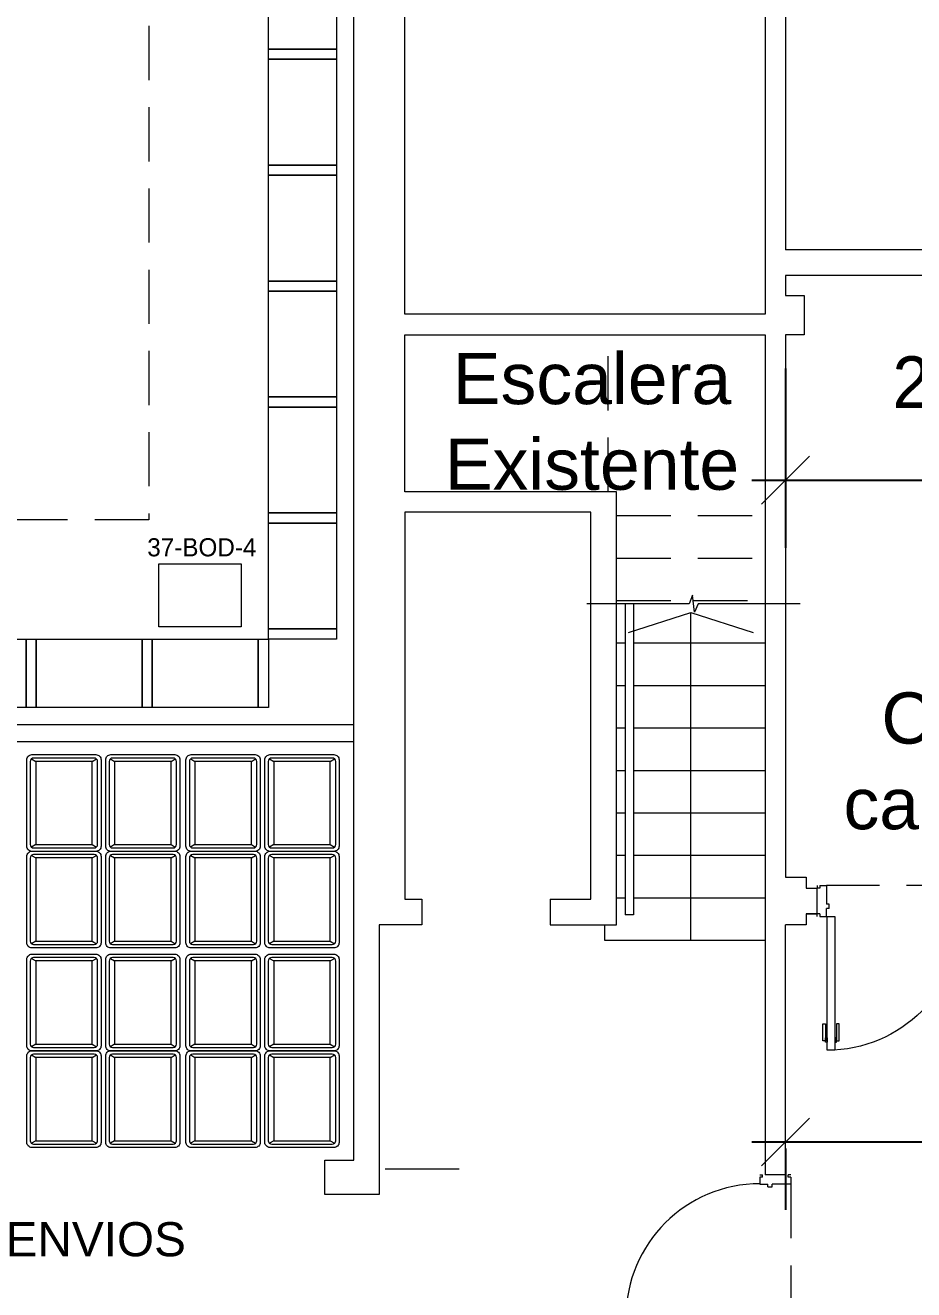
# Model space of a CAD drawing. Header units: metres. Extents: x 1411 to 1550, y 2159 to 2211.
# Drawn here: x 1521.87 to 1527.08, y 2167.03 to 2174.44 of the extents above; entities that cross this region are included whole.
import ezdxf

# ---------------------------------------------------------------- set-up
doc = ezdxf.new("R2010")
doc.units = ezdxf.units.M
doc.header["$LTSCALE"] = 0.635
doc.header["$PDMODE"] = 1
doc.header["$PDSIZE"] = -2
doc.linetypes.add('STYLE_10', pattern=[0.749969, 0.500031, -0.249939])
for name, color, linetype in [('37-Plantas-05', 7, 'Continuous'), ('Cotas', 7, 'Continuous'), ('Nuevo', 162, 'Continuous'), ('Numeros Equip madera', 212, 'Continuous')]:
    doc.layers.add(name, color=color, linetype=linetype)
doc.styles.add('Arial', font='ARIAL.TTF')
doc.styles.add('Futura', font='')
doc.styles.add('Geneva', font='')
doc.styles.get('Futura').set_extended_font_data('Futura')
doc.styles.get('Geneva').set_extended_font_data('Geneva')
doc.dimstyles.new('Arch', dxfattribs={"dimtxt": 0.101055, "dimasz": 0.280603, "dimexe": 0.396875, "dimexo": 0.198437, "dimgap": 0.001587, "dimtad": 1, "dimzin": 11, "dimtxsty": 'Geneva', "dimblk": 'VW_SLASH', "dimcen": 0, "dimdle": 0.001587, "dimadec": 0, "dimazin": 0, "dimtfac": 0.8, "dimtix": 1, "dimtmove": 0, "dimatfit": 0, "dimldrblk": 'VW_FILLEDARROW', "dimfxl": 1, "dimfrac": 2, "dimtolj": 1, "dimtzin": 11, "dimarcsym": 0})

# ---------------------------------------------------------------- blocks, each defined once
blk = doc.blocks.new('Group-18')
at = {"color": 1, "linetype": 'Continuous', "lineweight": 9}
for p, q in [((19.56509, -1.196975), (19.13203, -1.196975)), ((19.56509, -2.096975), (19.13203, -2.096975)), ((19.56509, -2.996975), (19.13203, -2.996975))]:
    blk.add_line(p, q, dxfattribs=at)
blk = doc.blocks.new('PC3B')
at = {"color": 144, "linetype": 'Continuous', "lineweight": 15}
for p, q in [((0, 0.09), (0, 0.07499)), ((0.015, 0.07499), (0, 0.07499)), ((0.015, 0.07499), (0.015, 0.09)), ((0.015, 0.09), (0.055, 0.09)), ((0.055, 0.09), (0.055, 0.043)), ((0.84, 0.09), (0.84, 0.043)), ((0.88, 0.09), (0.84, 0.09)), ((0.88, 0.07499), (0.88, 0.09)), ((0.88, 0.07499), (0.895, 0.07499)), ((0.895, 0.09), (0.895, 0.07499)), ((0.07, 0.043), (0.055, 0.043)), ((0.07, 0.018), (0.055, 0.018)), ((0.055, -0.09), (0.055, 0.018)), ((0.07, 0.043), (0.07, 0.018)), ((0.825, 0.043), (0.825, 0.018)), ((0.825, 0.043), (0.84, 0.043)), ((0.825, 0.018), (0.84, 0.018)), ((0.84, -0.09), (0.84, 0.018)), ((0.015, -0.07499), (0, -0.07499)), ((0, -0.09), (0, -0.07499)), ((0.015, -0.09), (0.015, -0.07499)), ((0.015, -0.09), (0.055, -0.09)), ((0.88, -0.09), (0.84, -0.09)), ((0.88, -0.09), (0.88, -0.07499)), ((0.88, -0.07499), (0.895, -0.07499)), ((0.895, -0.09), (0.895, -0.07499))]:
    blk.add_line(p, q, dxfattribs=at)
at = {"color": 2, "linetype": 'STYLE_10', "lineweight": 15}
blk.add_line((0.84, -0.09), (0.055, -0.09), dxfattribs=at)
at = {"color": 151, "linetype": 'Continuous', "lineweight": 15}
for points in [[(0.0475, 0.8195), (0.0325, 0.8195), (0.0325, 0.7195), (0.0475, 0.7195)], [(0.0575, 0.8285), (0.0475, 0.8285), (0.0475, 0.8015), (0.0575, 0.8015)], [(0.1025, 0.875), (0.0575, 0.875), (0.0575, 0.09), (0.1025, 0.09)], [(0.1025, 0.8285), (0.1125, 0.8285), (0.1125, 0.8015), (0.1025, 0.8015)], [(0.1125, 0.8195), (0.1275, 0.8195), (0.1275, 0.7195), (0.1125, 0.7195)]]:
    blk.add_lwpolyline(points, close=True, dxfattribs=at)
blk.add_arc((0.0575, 0.09), 0.785, 0, 90, dxfattribs=at)
blk = doc.blocks.new('CANASTO')
at = {"color": 7, "linetype": 'Continuous', "lineweight": 15}
for p, q in [((0.0245, 0.1901), (0.0395, 0.1655)), ((0.5275, 0.1655), (0.5425, 0.1901)), ((0.0395, -0.1655), (0.0245, -0.1901)), ((0.5275, -0.1655), (0.5425, -0.1901))]:
    blk.add_line(p, q, dxfattribs=at)
at = {"color": 7, "linetype": 'Continuous', "lineweight": 15, "flags": 128}
for points in [[(0.567, 0.1875, 0.414214), (0.537, 0.2175), (0.03, 0.2175, 0.414214), (0, 0.1875), (0, -0.1875, 0.414214), (0.03, -0.2175), (0.537, -0.2175, 0.414214), (0.567, -0.1875)], [(0.02, 0.1775, -0.414214), (0.04, 0.1975), (0.527, 0.1975, -0.414214), (0.547, 0.1775), (0.547, -0.1775, -0.414214), (0.527, -0.1975), (0.04, -0.1975, -0.414506), (0.02, -0.1775)]]:
    blk.add_lwpolyline(points, format="xyb", close=True, dxfattribs=at)
at = {"color": 7, "linetype": 'Continuous', "lineweight": 15}
blk.add_lwpolyline([(0.0395, 0.1655), (0.5275, 0.1655), (0.5275, -0.1655), (0.0395, -0.1655)], close=True, dxfattribs=at)
blk = doc.blocks.new('Group-107')
at = {"color": 7, "linetype": 'Continuous', "lineweight": 15}
blk.add_lwpolyline([(21.56427, 2.118845), (20.96608, 2.118845), (20.94458, 2.069435), (20.93311, 2.168875), (20.91343, 2.118105), (20.31343, 2.118105)], dxfattribs=at)
blk = doc.blocks.new('*D297')
at = {"color": 0, "linetype": 'Continuous', "lineweight": -2}
for p, q in [((1528.526, 2172.7736), (1528.526, 2171.3742)), ((1526.326, 2172.4256), (1526.326, 2171.3742)), ((1526.1275, 2171.7711), (1526.326, 2171.7711)), ((1526.326, 2171.7711), (1528.526, 2171.7711)), ((1528.526, 2171.7711), (1528.7244, 2171.7711))]:
    blk.add_line(p, q, dxfattribs=at)
at = {"color": 0, "linetype": 'Continuous', "lineweight": 20}
for p, q in [((1526.4663, 2171.9114), (1526.1857, 2171.6308)), ((1528.3857, 2171.6308), (1528.6663, 2171.9114))]:
    blk.add_line(p, q, dxfattribs=at)
at = {"layer": 'Defpoints', "color": 0, "lineweight": 0}
for p in [(1528.526, 2172.972), (1526.326, 2172.624), (1526.326, 2171.7711)]:
    blk.add_point(p, dxfattribs=at)
at = {"color": 0, "insert": (1526.9518, 2172.4976), "char_height": 0.30317, "attachment_point": 1, "line_spacing_factor": 0.96736, "style": 'Geneva'}
blk.add_mtext('2,2m', dxfattribs=at)
blk = doc.blocks.new('VW_FILLEDARROW')
at = {"color": 0, "lineweight": -2}
blk.add_solid([(0, 0), (-1.414, -0.379), (-1.414, 0.379)], dxfattribs=at)
blk = doc.blocks.new('VW_SLASH')
at = {"color": 0, "linetype": 'ByBlock', "lineweight": 20}
blk.add_line((-0.5, -0.5), (0.5, 0.5), dxfattribs=at)
at = {"color": 0, "linetype": 'ByBlock', "lineweight": -2}
blk.add_line((0, 0), (-1, 0), dxfattribs=at)
blk = doc.blocks.new('*D303')
at = {"color": 0, "linetype": 'Continuous', "lineweight": -2}
for p, q in [((1529.026, 2167.3695), (1529.026, 2168.288)), ((1526.326, 2167.8911), (1526.1275, 2167.8911)), ((1529.026, 2167.8911), (1526.326, 2167.8911)), ((1529.2244, 2167.8911), (1529.026, 2167.8911)), ((1526.326, 2167.8526), (1526.326, 2167.4942))]:
    blk.add_line(p, q, dxfattribs=at)
at = {"color": 0, "linetype": 'Continuous', "lineweight": 20}
for p, q in [((1526.4663, 2168.0314), (1526.1857, 2167.7508)), ((1528.8857, 2167.7508), (1529.1663, 2168.0314))]:
    blk.add_line(p, q, dxfattribs=at)
at = {"layer": 'Defpoints', "color": 0, "lineweight": 0}
for p in [(1526.326, 2168.0511), (1529.026, 2167.8911), (1529.026, 2167.1711)]:
    blk.add_point(p, dxfattribs=at)
at = {"color": 0, "insert": (1527.2018, 2168.6176), "char_height": 0.30317, "attachment_point": 1, "line_spacing_factor": 0.96736, "style": 'Geneva'}
blk.add_mtext('2,7m', dxfattribs=at)

msp = doc.modelspace()

# ---------------------------------------------------------------- linework, layer by layer
at = {"layer": '37-Plantas-05', "color": 83, "linetype": 'Continuous', "lineweight": 15}
for p, q in [((1523.796, 2167.784), (1523.796, 2187.5951)), ((1524.096, 2172.744), (1524.096, 2174.622)), ((1526.206, 2172.744), (1524.096, 2172.744)), ((1524.096, 2171.704), (1524.096, 2172.624)), ((1524.096, 2172.624), (1526.206, 2172.624)), ((1524.096, 2171.704), (1524.096, 2172.624)), ((1524.096, 2172.624), (1526.206, 2172.624)), ((1525.336, 2171.704), (1524.096, 2171.704)), ((1525.336, 2169.164), (1525.336, 2171.704)), ((1524.196, 2169.314), (1524.196, 2169.164)), ((1524.946, 2169.314), (1524.946, 2169.164)), ((1524.196, 2169.164), (1523.946, 2169.164)), ((1523.946, 2169.164), (1523.946, 2167.584)), ((1524.946, 2169.164), (1525.336, 2169.164)), ((1523.626, 2167.584), (1523.626, 2167.784)), ((1523.626, 2167.784), (1523.796, 2167.784)), ((1523.946, 2167.584), (1523.626, 2167.584))]:
    msp.add_line(p, q, dxfattribs=at)
at = {"layer": '37-Plantas-05', "color": 30, "linetype": 'STYLE_10', "lineweight": 15}
for p, q in [((1525.286, 2171.704), (1525.286, 2172.624)), ((1525.336, 2171.564), (1526.206, 2171.564)), ((1525.336, 2171.315), (1526.206, 2171.315)), ((1525.336, 2171.066), (1525.7692, 2171.066)), ((1525.7847, 2171.066), (1526.206, 2171.066))]:
    msp.add_line(p, q, dxfattribs=at)
at = {"layer": '37-Plantas-05', "color": 2, "linetype": 'Continuous', "lineweight": 15}
for p, q in [((1525.386, 2171.0462), (1525.386, 2169.223)), ((1525.436, 2171.0462), (1525.436, 2169.223)), ((1525.436, 2169.223), (1525.386, 2169.223))]:
    msp.add_line(p, q, dxfattribs=at)
at = {"layer": '37-Plantas-05', "color": 6, "linetype": 'Continuous', "lineweight": 15}
msp.add_line((1525.771, 2169.074), (1525.771, 2170.9962), dxfattribs=at)
at = {"layer": '37-Plantas-05', "color": 230, "linetype": 'Continuous', "lineweight": 15}
for p, q in [((1525.336, 2170.817), (1525.386, 2170.817)), ((1525.436, 2170.817), (1526.206, 2170.817)), ((1525.336, 2170.568), (1525.386, 2170.568)), ((1525.436, 2170.568), (1526.206, 2170.568)), ((1525.336, 2170.319), (1525.386, 2170.319)), ((1525.436, 2170.319), (1526.206, 2170.319)), ((1525.336, 2170.07), (1525.386, 2170.07)), ((1525.436, 2170.07), (1526.206, 2170.07)), ((1525.336, 2169.821), (1525.386, 2169.821)), ((1525.436, 2169.821), (1526.206, 2169.821)), ((1525.336, 2169.572), (1525.386, 2169.572)), ((1525.436, 2169.572), (1526.206, 2169.572)), ((1525.336, 2169.323), (1525.386, 2169.323)), ((1525.436, 2169.323), (1526.206, 2169.323)), ((1525.266, 2169.164), (1525.266, 2169.074)), ((1526.206, 2169.114), (1526.206, 2169.074)), ((1525.266, 2169.074), (1526.206, 2169.074))]:
    msp.add_line(p, q, dxfattribs=at)
at = {"layer": '37-Plantas-05', "color": 83, "linetype": 'Continuous', "lineweight": 15}
for points in [[(1524.096, 2171.584), (1524.096, 2169.314), (1524.196, 2169.314)], [(1524.946, 2169.314), (1525.186, 2169.314), (1525.186, 2171.584), (1524.096, 2171.584)]]:
    msp.add_lwpolyline(points, dxfattribs=at)
at = {"layer": '37-Plantas-05', "color": 6, "linetype": 'Continuous', "lineweight": 15}
msp.add_lwpolyline([(1525.4056, 2170.8792), (1525.771, 2170.9962), (1526.1364, 2170.8792)], dxfattribs=at)
at = {"layer": 'Nuevo', "color": 83, "linetype": 'Continuous', "lineweight": 15}
for p, q in [((1526.206, 2174.622), (1526.206, 2172.744)), ((1526.326, 2174.622), (1526.326, 2173.122)), ((1528.676, 2173.122), (1526.326, 2173.122)), ((1528.526, 2172.972), (1526.326, 2172.972)), ((1526.326, 2172.972), (1526.326, 2172.854)), ((1526.326, 2172.854), (1526.436, 2172.854)), ((1526.436, 2172.854), (1526.436, 2172.624)), ((1526.206, 2172.624), (1526.206, 2167.6991)), ((1526.436, 2172.624), (1526.326, 2172.624)), ((1526.326, 2172.624), (1526.326, 2169.444)), ((1526.326, 2169.444), (1526.446, 2169.444)), ((1526.446, 2169.444), (1526.446, 2169.3791)), ((1526.446, 2169.3791), (1526.5118, 2169.3791)), ((1526.5118, 2169.2291), (1526.5118, 2169.3791)), ((1526.5118, 2169.2291), (1526.446, 2169.2291)), ((1526.446, 2169.2291), (1526.446, 2169.164)), ((1526.326, 2167.6991), (1526.326, 2169.164)), ((1526.446, 2169.164), (1526.326, 2169.164)), ((1526.326, 2167.6991), (1526.206, 2167.6991))]:
    msp.add_line(p, q, dxfattribs=at)
at = {"layer": 'Nuevo', "color": 7, "linetype": 'Continuous', "lineweight": 15}
for p, q in [((1519.7049, 2170.3391), (1523.796, 2170.3391)), ((1519.8049, 2170.2391), (1523.796, 2170.2391))]:
    msp.add_line(p, q, dxfattribs=at)
at = {"layer": 'Nuevo', "color": 111, "linetype": 'Continuous', "lineweight": 15}
for p, q in [((1523.796, 2170.2391), (1523.796, 2170.3391)), ((1526.446, 2169.3791), (1526.5118, 2169.3791)), ((1526.446, 2169.2291), (1526.5118, 2169.2291))]:
    msp.add_line(p, q, dxfattribs=at)
at = {"layer": 'Nuevo', "color": 2, "linetype": 'STYLE_10', "lineweight": 15}
msp.add_lwpolyline([(1519.8538, 2176.3391), (1522.596, 2176.3391), (1522.596, 2171.5391), (1519.8538, 2171.5391)], close=True, dxfattribs=at)
at = {"layer": 'Nuevo', "color": 111, "linetype": 'Continuous', "lineweight": 15}
for points in [[(1523.296, 2174.9191), (1523.696, 2174.9191), (1523.696, 2174.2991), (1523.296, 2174.2991), (1523.296, 2174.9191)], [(1523.296, 2174.2991), (1523.696, 2174.2991), (1523.696, 2174.2391), (1523.296, 2174.2391), (1523.296, 2174.2991)], [(1523.296, 2174.2391), (1523.696, 2174.2391), (1523.696, 2173.6191), (1523.296, 2173.6191), (1523.296, 2174.2391)], [(1523.296, 2173.6191), (1523.696, 2173.6191), (1523.696, 2173.5591), (1523.296, 2173.5591), (1523.296, 2173.6191)], [(1523.296, 2173.5591), (1523.696, 2173.5591), (1523.696, 2172.9391), (1523.296, 2172.9391), (1523.296, 2173.5591)], [(1523.296, 2172.9391), (1523.696, 2172.9391), (1523.696, 2172.8791), (1523.296, 2172.8791), (1523.296, 2172.9391)], [(1523.296, 2172.8791), (1523.696, 2172.8791), (1523.696, 2172.2591), (1523.296, 2172.2591), (1523.296, 2172.8791)], [(1523.296, 2172.2591), (1523.696, 2172.2591), (1523.696, 2172.1991), (1523.296, 2172.1991), (1523.296, 2172.2591)], [(1523.296, 2172.1991), (1523.696, 2172.1991), (1523.696, 2171.5791), (1523.296, 2171.5791), (1523.296, 2172.1991)], [(1523.296, 2171.5791), (1523.696, 2171.5791), (1523.696, 2171.5191), (1523.296, 2171.5191), (1523.296, 2171.5791)], [(1523.296, 2171.5191), (1523.696, 2171.5191), (1523.696, 2170.8991), (1523.296, 2170.8991), (1523.296, 2171.5191)], [(1523.296, 2170.8991), (1523.696, 2170.8991), (1523.696, 2170.8391), (1523.296, 2170.8391), (1523.296, 2170.8991)], [(1521.256, 2170.4391), (1521.256, 2170.8391), (1521.876, 2170.8391), (1521.876, 2170.4391), (1521.256, 2170.4391)], [(1521.876, 2170.4391), (1521.876, 2170.8391), (1521.936, 2170.8391), (1521.936, 2170.4391), (1521.876, 2170.4391)], [(1521.936, 2170.4391), (1521.936, 2170.8391), (1522.556, 2170.8391), (1522.556, 2170.4391), (1521.936, 2170.4391)], [(1522.556, 2170.4391), (1522.556, 2170.8391), (1522.616, 2170.8391), (1522.616, 2170.4391), (1522.556, 2170.4391)], [(1522.616, 2170.4391), (1522.616, 2170.8391), (1523.236, 2170.8391), (1523.236, 2170.4391), (1522.616, 2170.4391)], [(1523.236, 2170.4391), (1523.236, 2170.8391), (1523.296, 2170.8391), (1523.296, 2170.4391), (1523.236, 2170.4391)]]:
    msp.add_lwpolyline(points, close=True, dxfattribs=at)
at = {"layer": 'Nuevo', "color": 190, "linetype": 'Continuous', "lineweight": 9}
msp.add_lwpolyline([(1522.655, 2171.2811), (1523.1366, 2171.2811), (1523.1366, 2170.9111), (1522.655, 2170.9111)], close=True, dxfattribs=at)

# ---------------------------------------------------------------- block references
at = {"layer": '37-Plantas-05', "color": 144}
msp.add_blockref('Group-107', (1504.848, 2168.9281), dxfattribs=at)
at = {"layer": '37-Plantas-05', "color": 111, "xscale": -1, "rotation": 89.99800590492643}
for p in [(1522.0983, 2170.1623), (1522.5603, 2170.1623), (1523.0308, 2170.1623), (1523.4928, 2170.1623), (1522.0983, 2169.596), (1522.5603, 2169.596), (1523.0308, 2169.596), (1523.4928, 2169.596), (1522.0983, 2168.9923), (1522.5603, 2168.9923), (1523.0308, 2168.9923), (1523.4928, 2168.9923), (1522.0983, 2168.426), (1522.5603, 2168.426), (1523.0308, 2168.426), (1523.4928, 2168.426)]:
    msp.add_blockref('CANASTO', p, dxfattribs=at)
at = {"layer": 'Nuevo', "color": 151, "xscale": -1, "rotation": 180}
msp.add_blockref('PC3B', (1526.5118, 2169.3041), dxfattribs=at)
at = {"layer": 'Nuevo', "color": 7}
msp.add_blockref('Group-18', (1504.848, 2168.9281), dxfattribs=at)
at = {"layer": 'Nuevo', "color": 151, "rotation": 90}
msp.add_blockref('PC3B', (1526.266, 2166.8041), dxfattribs=at)

# ---------------------------------------------------------------- texts
at = {"layer": '37-Plantas-05', "color": 2, "attachment_point": 5, "style": 'Arial'}
for s, insert, char_height, line_spacing_factor in [('Escalera\\PExistente', (1525.1922, 2172.114), 0.30012, 1.003631), ('Cuarto\\Pcableado', (1527.5163, 2170.1238), 0.30012, 1.003631), ('ENVIOS', (1522.2847, 2167.3198), 0.20008, 1.003621)]:
    msp.add_mtext(s, dxfattribs=dict(at, insert=insert, char_height=char_height, line_spacing_factor=line_spacing_factor))
at = {"layer": 'Numeros Equip madera', "color": 255, "insert": (1522.5863, 2171.4311), "char_height": 0.10625, "attachment_point": 1, "line_spacing_factor": 0.96736, "style": 'Futura'}
msp.add_mtext('37-BOD-4', dxfattribs=at)

# ---------------------------------------------------------------- dimensions: what is measured, and where the dimension line sits
at = {"layer": 'Cotas', "color": 190, "linetype": 'Continuous', "lineweight": 9}
for base, p1, p2, picture, middle in [((1526.326, 2171.7711), (1528.526, 2172.972), (1526.326, 2172.624), '*D297', (1527.426, 2171.7711)), ((1529.026, 2167.8911), (1526.326, 2168.0511), (1529.026, 2167.1711), '*D303', (1527.676, 2167.8911))]:
    dim = msp.add_linear_dim(base=base, p1=p1, p2=p2, dimstyle='Arch', override={"dimtxt": 0.303166, "dimgap": 0.3175, "dimpost": '<>m', "dimtxsty": 'Arial', "dimtmove": 2}, dxfattribs=at)
    dim.commit()
    dim.dimension.update_dxf_attribs({"geometry": picture, "text_midpoint": middle})

doc.saveas('drawing.dxf')
